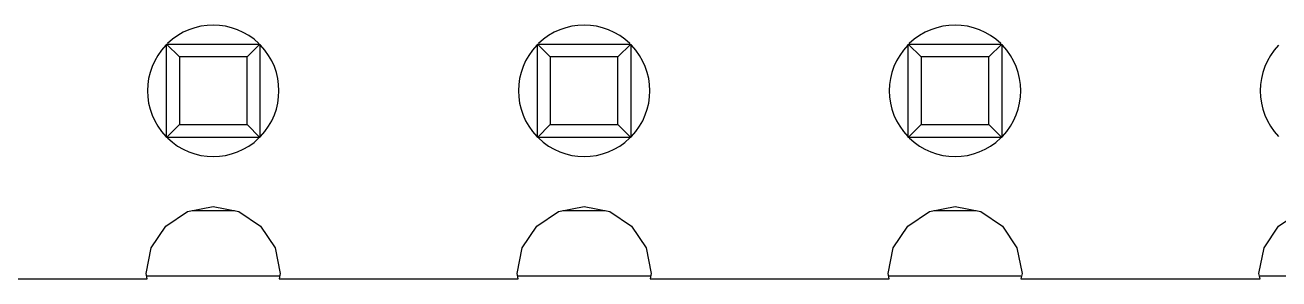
# Model space of a CAD drawing. Header units: millimetres. Extents: x 573 to 698, y 194 to 280.
# Drawn here: x 639.68 to 648.27, y 241.65 to 243.39 of the extents above; entities that cross this region are included whole.
import ezdxf

# ---------------------------------------------------------------- set-up
doc = ezdxf.new("R2010")
doc.units = ezdxf.units.MM
doc.header["$LTSCALE"] = 30.734
doc.layers.get('0').update_dxf_attribs({"linetype": 'CONTINUOUS'})

msp = doc.modelspace()

# ---------------------------------------------------------------- linework, layer by layer
at = {"color": 7, "linetype": 'Continuous'}
for p, q in [((640.7396, 243.1675), (640.6514, 243.2557)), ((640.6514, 242.6157), (640.6514, 243.2557)), ((640.6514, 243.2557), (641.2914, 243.2557)), ((641.2914, 243.2557), (641.2032, 243.1675)), ((641.2914, 243.2557), (641.2914, 242.6157)), ((643.2796, 243.1675), (643.1914, 243.2557)), ((643.1914, 242.6157), (643.1914, 243.2557)), ((643.1914, 243.2557), (643.8314, 243.2557)), ((643.8314, 243.2557), (643.7432, 243.1675)), ((643.8314, 243.2557), (643.8314, 242.6157)), ((645.8196, 243.1675), (645.7314, 243.2557)), ((645.7314, 242.6157), (645.7314, 243.2557)), ((645.7314, 243.2557), (646.3714, 243.2557)), ((646.3714, 243.2557), (646.2832, 243.1675)), ((646.3714, 243.2557), (646.3714, 242.6157)), ((640.7396, 243.1675), (640.7396, 242.7039)), ((641.2032, 243.1675), (640.7396, 243.1675)), ((641.2032, 242.7039), (641.2032, 243.1675)), ((643.2796, 243.1675), (643.2796, 242.7039)), ((643.7432, 243.1675), (643.2796, 243.1675)), ((643.7432, 242.7039), (643.7432, 243.1675)), ((646.2832, 243.1675), (645.8196, 243.1675)), ((645.8196, 243.1675), (645.8196, 242.7039)), ((646.2832, 242.7039), (646.2832, 243.1675)), ((640.7396, 242.7039), (640.6514, 242.6157)), ((640.7396, 242.7039), (641.2032, 242.7039)), ((641.2914, 242.6157), (641.2032, 242.7039)), ((643.2796, 242.7039), (643.1914, 242.6157)), ((643.2796, 242.7039), (643.7432, 242.7039)), ((643.8314, 242.6157), (643.7432, 242.7039)), ((645.8196, 242.7039), (645.7314, 242.6157)), ((645.8196, 242.7039), (646.2832, 242.7039)), ((646.3714, 242.6157), (646.2832, 242.7039)), ((641.2914, 242.6157), (640.6514, 242.6157)), ((643.8314, 242.6157), (643.1914, 242.6157)), ((646.3714, 242.6157), (645.7314, 242.6157)), ((640.7958, 242.1096), (640.9714, 242.1445)), ((640.9714, 242.1445), (641.147, 242.1096)), ((643.3358, 242.1096), (643.5114, 242.1445)), ((643.5114, 242.1445), (643.687, 242.1096)), ((645.8758, 242.1096), (646.0514, 242.1445)), ((646.0514, 242.1445), (646.227, 242.1096)), ((640.647, 242.0101), (640.7958, 242.1096)), ((640.8265, 242.1157), (641.1162, 242.1157)), ((641.147, 242.1096), (641.2958, 242.0101)), ((643.187, 242.0101), (643.3358, 242.1096)), ((643.3665, 242.1157), (643.6562, 242.1157)), ((643.687, 242.1096), (643.8358, 242.0101)), ((645.727, 242.0101), (645.8758, 242.1096)), ((645.9065, 242.1157), (646.1962, 242.1157)), ((646.227, 242.1096), (646.3758, 242.0101)), ((648.267, 242.0101), (648.4158, 242.1096)), ((640.5475, 241.8613), (640.647, 242.0101)), ((641.2958, 242.0101), (641.3953, 241.8613)), ((643.0875, 241.8613), (643.187, 242.0101)), ((643.8358, 242.0101), (643.9353, 241.8613)), ((645.6275, 241.8613), (645.727, 242.0101)), ((646.3758, 242.0101), (646.4753, 241.8613)), ((648.1675, 241.8613), (648.267, 242.0101)), ((640.5126, 241.6857), (640.5475, 241.8613)), ((641.3953, 241.8613), (641.4302, 241.6857)), ((643.0526, 241.6857), (643.0875, 241.8613)), ((643.9353, 241.8613), (643.9702, 241.6857)), ((645.5926, 241.6857), (645.6275, 241.8613)), ((646.4753, 241.8613), (646.5102, 241.6857)), ((648.1326, 241.6857), (648.1675, 241.8613)), ((638.8827, 241.6478), (640.5201, 241.6481)), ((640.5201, 241.6481), (640.5126, 241.6857)), ((641.4228, 241.6657), (640.5201, 241.6657)), ((641.4302, 241.6857), (641.4228, 241.6483)), ((641.4228, 241.6483), (643.06, 241.6485)), ((643.06, 241.6485), (643.0526, 241.6857)), ((643.9628, 241.6657), (643.06, 241.6657)), ((643.9702, 241.6857), (643.9628, 241.6487)), ((643.9628, 241.6487), (645.5999, 241.649)), ((645.5999, 241.649), (645.5926, 241.6857)), ((646.5029, 241.6657), (645.5999, 241.6657)), ((646.5102, 241.6857), (646.5029, 241.6491)), ((646.5029, 241.6491), (648.1398, 241.6494)), ((648.1398, 241.6494), (648.1326, 241.6857)), ((649.043, 241.6657), (648.1398, 241.6657))]:
    msp.add_line(p, q, dxfattribs=at)
for centre, start, end in [((640.9714, 242.9357), 45.85506, 134.11508), ((643.5114, 242.9357), 45.85506, 134.11508), ((646.0514, 242.9357), 45.85506, 134.11508), ((640.9714, 242.9357), 136.0768, 223.93105), ((640.9714, 242.9357), 316.0768, 43.93105), ((643.5114, 242.9357), 136.0768, 223.93105), ((643.5114, 242.9357), 316.0768, 43.93105), ((646.0514, 242.9357), 136.0768, 223.93105), ((646.0514, 242.9357), 316.0768, 43.93105), ((648.5914, 242.9357), 136.0768, 223.93105), ((640.9714, 242.9357), 225.85506, 314.11508), ((643.5114, 242.9357), 225.85506, 314.11508), ((646.0514, 242.9357), 225.85506, 314.11508)]:
    msp.add_arc(centre, 0.45, start, end, dxfattribs=at)

doc.saveas('drawing.dxf')
